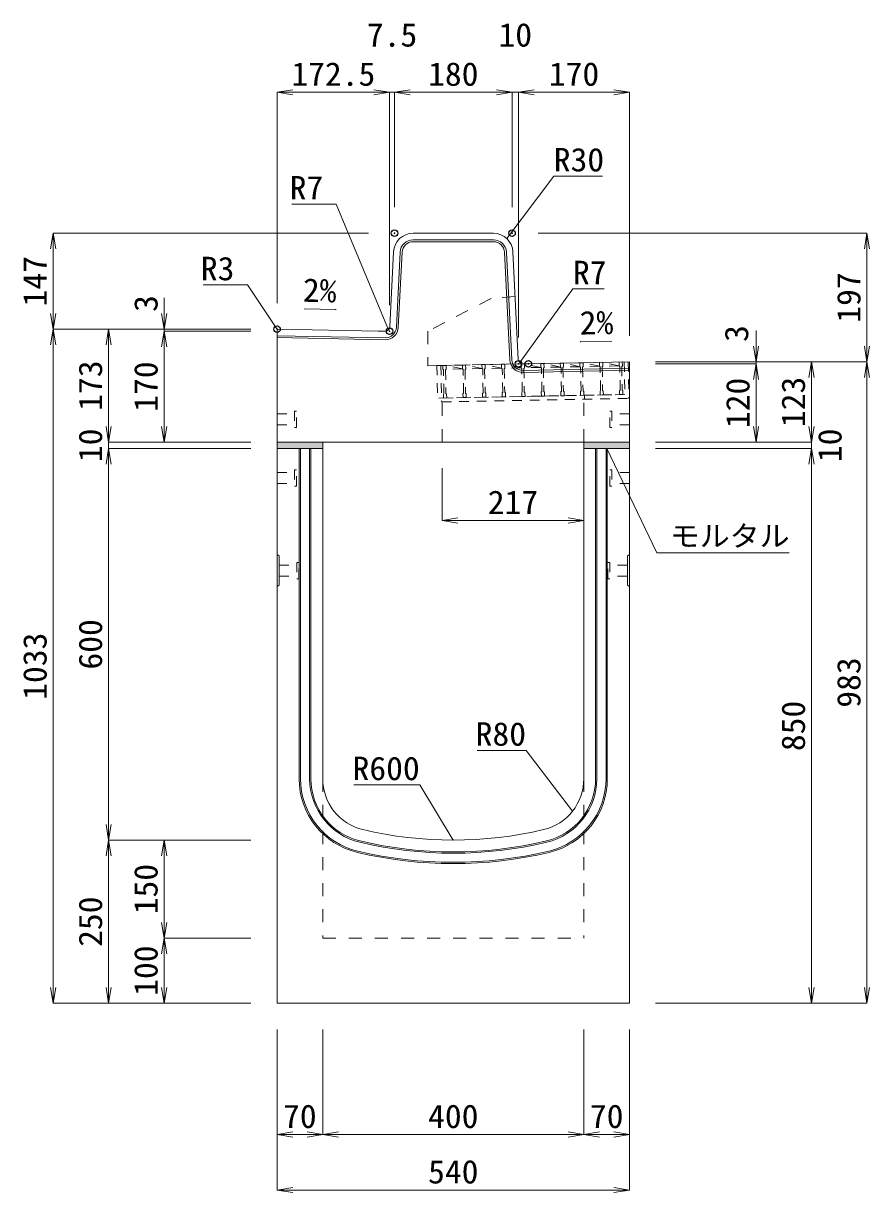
# Model space of a CAD drawing. Units: millimetres at full size. Extents: x -22536 to 51867, y -19720 to 38340.
# Drawn here: x -8493 to -7197, y 26418 to 28210 of the extents above; entities that cross this region are included whole.
import ezdxf
from ezdxf.enums import TextEntityAlignment as Align

# ---------------------------------------------------------------- set-up
doc = ezdxf.new("R2010")
doc.units = ezdxf.units.MM
doc.header["$LTSCALE"] = 20
doc.header["$PDMODE"] = 32
doc.header["$PDSIZE"] = 10
doc.linetypes.add('USER1', pattern=[2, 1, -1])
doc.linetypes.add('USER2', pattern=[1.35, 0.75, -0.6])
for name, color, linetype, lineweight in [('インサート', 3, 'USER2', 9), ('グレーチング', 7, 'USER2', 5), ('モルタル', 7, 'Continuous', 9), ('受枠', 3, 'USER2', 9), ('寸法線', 7, 'Continuous', 13), ('引出線', 4, 'Continuous', 13), ('本体', 2, 'Continuous', 13), ('目地', 132, 'Continuous', 5)]:
    doc.layers.add(name, color=color, linetype=linetype, lineweight=lineweight)
doc.layers.add('作業エリア', color=11, linetype='Continuous')
doc.styles.add('ＭＳ 明朝', font='')
doc.styles.get('ＭＳ 明朝').set_extended_font_data('MS Mincho')

# ---------------------------------------------------------------- blocks, each defined once
blk = doc.blocks.new('open_arrow')
at = {"color": 0, "linetype": 'Continuous', "lineweight": -2}
blk.add_lwpolyline([(7.5, 1.25), (0, 0), (7.5, -1.25)], dxfattribs=at)

msp = doc.modelspace()

# ---------------------------------------------------------------- hatches: boundary and pattern name
at = {"layer": 'モルタル'}
for points in [[(-8034.44, 27558.16), (-8034.44, 27568.16), (-8104.44, 27568.16), (-8104.44, 27558.16)], [(-7564.44, 27558.16), (-7564.44, 27568.16), (-7634.44, 27568.16), (-7634.44, 27558.16)]]:
    msp.add_hatch(color=256, dxfattribs=at).paths.add_polyline_path(points)

# ---------------------------------------------------------------- linework, layer by layer
at = {"layer": 'インサート'}
for p, q in [((-8104.44, 27611.66), (-8077.44, 27611.66)), ((-8104.44, 27611.66), (-8104.44, 27594.66)), ((-8074.44, 27615.66), (-8077.44, 27615.66)), ((-8077.44, 27615.66), (-8077.44, 27590.66)), ((-8074.44, 27590.66), (-8074.44, 27615.66)), ((-7594.44, 27615.66), (-7591.44, 27615.66)), ((-7594.44, 27590.66), (-7594.44, 27615.66)), ((-7591.44, 27615.66), (-7591.44, 27590.66)), ((-7564.44, 27611.66), (-7591.44, 27611.66)), ((-7564.44, 27611.66), (-7564.44, 27594.66)), ((-8104.44, 27594.66), (-8077.44, 27594.66)), ((-7564.44, 27594.66), (-7591.44, 27594.66)), ((-8077.44, 27590.66), (-8074.44, 27590.66)), ((-7591.44, 27590.66), (-7594.44, 27590.66)), ((-8104.44, 27521.66), (-8077.44, 27521.66)), ((-8104.44, 27521.66), (-8104.44, 27504.66)), ((-8074.44, 27525.66), (-8077.44, 27525.66)), ((-8077.44, 27525.66), (-8077.44, 27500.66)), ((-8074.44, 27500.66), (-8074.44, 27525.66)), ((-7594.44, 27525.66), (-7591.44, 27525.66)), ((-7594.44, 27500.66), (-7594.44, 27525.66)), ((-7591.44, 27525.66), (-7591.44, 27500.66)), ((-7564.44, 27521.66), (-7591.44, 27521.66)), ((-7564.44, 27521.66), (-7564.44, 27504.66)), ((-8104.44, 27504.66), (-8077.44, 27504.66)), ((-7564.44, 27504.66), (-7591.44, 27504.66)), ((-8077.44, 27500.66), (-8074.44, 27500.66)), ((-7591.44, 27500.66), (-7594.44, 27500.66)), ((-8101.24, 27379.66), (-8074.24, 27379.66)), ((-8101.24, 27379.66), (-8101.24, 27362.66)), ((-8071.24, 27383.66), (-8074.24, 27383.66)), ((-8074.24, 27383.66), (-8074.24, 27358.66)), ((-8071.24, 27358.66), (-8071.24, 27383.66)), ((-7597.64, 27383.66), (-7594.64, 27383.66)), ((-7597.64, 27358.66), (-7597.64, 27383.66)), ((-7594.64, 27383.66), (-7594.64, 27358.66)), ((-7567.64, 27379.66), (-7594.64, 27379.66)), ((-7567.64, 27379.66), (-7567.64, 27362.66)), ((-8101.24, 27362.66), (-8074.24, 27362.66)), ((-7567.64, 27362.66), (-7594.64, 27362.66)), ((-8074.24, 27358.66), (-8071.24, 27358.66)), ((-7594.64, 27358.66), (-7597.64, 27358.66))]:
    msp.add_line(p, q, dxfattribs=at)
at = {"layer": 'グレーチング'}
for p, q in [((-7850.47, 27685.63), (-7575.52, 27690.95)), ((-7820.36, 27680.21), (-7845.47, 27685.72)), ((-7790.36, 27680.79), (-7815.48, 27686.31)), ((-7760.37, 27681.37), (-7785.48, 27686.89)), ((-7730.38, 27681.95), (-7755.49, 27687.47)), ((-7700.38, 27682.53), (-7725.49, 27688.05)), ((-7670.39, 27683.11), (-7695.5, 27688.63)), ((-7670.39, 27683.11), (-7695.38, 27682.63)), ((-7640.39, 27683.69), (-7665.5, 27689.21)), ((-7640.39, 27683.69), (-7665.39, 27683.21)), ((-7610.4, 27684.27), (-7635.51, 27689.79)), ((-7610.4, 27684.27), (-7635.39, 27683.79)), ((-7580.4, 27684.85), (-7605.52, 27690.37)), ((-7580.4, 27684.85), (-7605.4, 27684.37)), ((-7820.36, 27680.21), (-7845.35, 27679.73)), ((-7790.36, 27680.79), (-7815.36, 27680.31)), ((-7760.37, 27681.37), (-7785.37, 27680.89)), ((-7730.38, 27681.95), (-7755.37, 27681.47)), ((-7700.38, 27682.53), (-7725.38, 27682.05)), ((-7849.5, 27635.64), (-7574.55, 27640.96))]:
    msp.add_line(p, q, dxfattribs=at)
for points in [[(-7850.47, 27685.63), (-7845.47, 27685.72), (-7845.35, 27679.73), (-7846.33, 27678.71), (-7845.64, 27642.71), (-7844.62, 27641.73), (-7844.5, 27635.73), (-7849.5, 27635.64), (-7849.62, 27641.64), (-7848.64, 27642.66), (-7849.33, 27678.65), (-7850.35, 27679.63)], [(-7815.64, 27643.29), (-7814.62, 27642.31), (-7814.51, 27636.31), (-7819.51, 27636.22), (-7819.62, 27642.22), (-7818.64, 27643.24), (-7819.34, 27679.23), (-7820.36, 27680.21), (-7820.47, 27686.21), (-7815.48, 27686.31), (-7815.36, 27680.31), (-7816.34, 27679.29)], [(-7785.65, 27643.87), (-7784.63, 27642.89), (-7784.51, 27636.9), (-7789.51, 27636.8), (-7789.63, 27642.8), (-7788.65, 27643.82), (-7789.35, 27679.81), (-7790.36, 27680.79), (-7790.48, 27686.79), (-7785.48, 27686.89), (-7785.37, 27680.89), (-7786.35, 27679.87)], [(-7755.65, 27644.45), (-7754.64, 27643.47), (-7754.52, 27637.48), (-7759.52, 27637.38), (-7759.63, 27643.38), (-7758.65, 27644.4), (-7759.35, 27680.39), (-7760.37, 27681.37), (-7760.49, 27687.37), (-7755.49, 27687.47), (-7755.37, 27681.47), (-7756.35, 27680.45)], [(-7725.66, 27645.04), (-7724.64, 27644.06), (-7724.52, 27638.06), (-7729.52, 27637.96), (-7729.64, 27643.96), (-7728.66, 27644.98), (-7729.36, 27680.97), (-7730.38, 27681.95), (-7730.49, 27687.95), (-7725.49, 27688.05), (-7725.38, 27682.05), (-7726.36, 27681.03)], [(-7698.67, 27645.56), (-7699.36, 27681.55), (-7700.38, 27682.53), (-7700.5, 27688.53), (-7695.5, 27688.63), (-7695.38, 27682.63), (-7696.36, 27681.61), (-7695.67, 27645.62), (-7694.65, 27644.64), (-7694.53, 27638.64), (-7699.53, 27638.54), (-7699.65, 27644.54)], [(-7668.67, 27646.14), (-7669.37, 27682.13), (-7670.39, 27683.11), (-7670.5, 27689.11), (-7665.5, 27689.21), (-7665.39, 27683.21), (-7666.37, 27682.19), (-7665.67, 27646.2), (-7664.65, 27645.22), (-7664.54, 27639.22), (-7669.54, 27639.12), (-7669.65, 27645.12)], [(-7635.39, 27683.79), (-7636.37, 27682.77), (-7635.68, 27646.78), (-7634.66, 27645.8), (-7634.54, 27639.8), (-7639.54, 27639.7), (-7639.66, 27645.7), (-7638.68, 27646.72), (-7639.37, 27682.71), (-7640.39, 27683.69), (-7640.51, 27689.69), (-7635.51, 27689.79)], [(-7605.4, 27684.37), (-7606.38, 27683.35), (-7605.68, 27647.36), (-7604.66, 27646.38), (-7604.55, 27640.38), (-7609.55, 27640.28), (-7609.66, 27646.28), (-7608.68, 27647.3), (-7609.38, 27683.29), (-7610.4, 27684.27), (-7610.51, 27690.27), (-7605.52, 27690.37)], [(-7579.55, 27640.86), (-7579.67, 27646.86), (-7578.69, 27647.88), (-7579.38, 27683.87), (-7580.4, 27684.85), (-7580.52, 27690.85), (-7575.52, 27690.95), (-7575.4, 27684.95), (-7576.38, 27683.93), (-7575.69, 27647.94), (-7574.67, 27646.96), (-7574.55, 27640.96)]]:
    msp.add_lwpolyline(points, close=True, dxfattribs=at)
at = {"layer": 'モルタル'}
for points in [[(-8104.44, 27568.16), (-8034.44, 27568.16), (-8034.44, 27558.16), (-8104.44, 27558.16)], [(-7634.44, 27568.16), (-7564.44, 27568.16), (-7564.44, 27558.16), (-7634.44, 27558.16)]]:
    msp.add_lwpolyline(points, close=True, dxfattribs=at)
at = {"layer": '作業エリア'}
for p in [(-7924.44, 27888.16), (-7744.44, 27888.16), (-8104.44, 27741.16), (-7931.94, 27738.16), (-7734.44, 27688.16), (-7719.44, 27688.16)]:
    msp.add_point(p, dxfattribs=at)
at = {"layer": '受枠'}
for p, q in [((-7859.47, 27685.45), (-7566.52, 27691.12)), ((-7859.47, 27685.45), (-7858.5, 27635.46)), ((-7853.47, 27685.57), (-7852.38, 27629.58)), ((-7572.52, 27691.01), (-7571.55, 27641.02)), ((-7566.52, 27691.12), (-7565.44, 27635.13)), ((-7571.55, 27641.02), (-7858.5, 27635.46)), ((-7852.38, 27629.58), (-7565.44, 27635.13))]:
    msp.add_line(p, q, dxfattribs=at)
at = {"layer": '受枠', "linetype": 'Continuous'}
msp.add_line((-7633.54, 27639.82), (-7633.43, 27633.82), dxfattribs=at)
at = {"layer": '寸法線'}
for p, q in [((-8104.44, 28104.19), (-7931.94, 28104.19)), ((-8104.44, 27781.16), (-8104.44, 28104.19)), ((-7979.94, 28104.19), (-7876.44, 28104.19)), ((-7931.94, 27778.16), (-7931.94, 28104.19)), ((-7931.94, 27778.16), (-7931.94, 28104.19)), ((-7924.44, 27928.16), (-7924.44, 28104.19)), ((-7924.44, 28104.19), (-7744.44, 28104.19)), ((-7924.44, 27928.16), (-7924.44, 28104.19)), ((-7792.44, 28104.19), (-7686.44, 28104.19)), ((-7744.44, 27928.16), (-7744.44, 28104.19)), ((-7744.44, 27928.16), (-7744.44, 28104.19)), ((-7734.44, 27728.16), (-7734.44, 28104.19)), ((-7734.44, 28104.19), (-7564.44, 28104.19)), ((-7734.44, 27728.16), (-7734.44, 28104.19)), ((-7564.44, 27731.16), (-7564.44, 28104.19)), ((-8447.38, 27888.16), (-8447.38, 27741.16)), ((-7964.44, 27888.16), (-8447.38, 27888.16)), ((-7704.44, 27888.16), (-7200.66, 27888.16)), ((-7200.66, 27888.16), (-7200.66, 27691.16)), ((-8277.38, 27789.16), (-8277.38, 27690.16)), ((-8144.44, 27741.16), (-8447.38, 27741.16)), ((-8447.38, 26708.16), (-8447.38, 27741.16)), ((-8144.44, 27741.16), (-8447.38, 27741.16)), ((-8362.38, 27741.16), (-8362.38, 27568.16)), ((-8144.44, 27741.16), (-8362.38, 27741.16)), ((-8144.44, 27741.16), (-8277.38, 27741.16)), ((-8144.44, 27738.16), (-8277.38, 27738.16)), ((-8277.38, 27738.16), (-8277.38, 27568.16)), ((-8144.44, 27738.16), (-8277.38, 27738.16)), ((-7370.66, 27739.16), (-7370.66, 27640.16)), ((-7524.44, 27691.16), (-7370.66, 27691.16)), ((-7524.44, 27691.16), (-7285.66, 27691.16)), ((-7524.44, 27691.16), (-7200.66, 27691.16)), ((-7524.44, 27691.16), (-7200.66, 27691.16)), ((-7524.44, 27688.16), (-7370.66, 27688.16)), ((-7524.44, 27688.16), (-7370.66, 27688.16)), ((-7370.66, 27688.16), (-7370.66, 27568.16)), ((-7285.66, 27691.16), (-7285.66, 27568.16)), ((-7200.66, 27691.16), (-7200.66, 26708.16)), ((-8362.38, 27616.16), (-8362.38, 27510.16)), ((-7285.66, 27616.16), (-7285.66, 27510.16)), ((-8144.44, 27568.16), (-8362.38, 27568.16)), ((-8144.44, 27568.16), (-8362.38, 27568.16)), ((-8144.44, 27558.16), (-8362.38, 27558.16)), ((-8362.38, 27558.16), (-8362.38, 26958.16)), ((-8144.44, 27558.16), (-8362.38, 27558.16)), ((-8144.44, 27568.16), (-8277.38, 27568.16)), ((-7524.44, 27568.16), (-7370.66, 27568.16)), ((-7524.44, 27568.16), (-7285.66, 27568.16)), ((-7524.44, 27568.16), (-7285.66, 27568.16)), ((-7524.44, 27558.16), (-7285.66, 27558.16)), ((-7524.44, 27558.16), (-7285.66, 27558.16)), ((-7285.66, 27558.16), (-7285.66, 26708.16)), ((-7851.44, 27528.16), (-7851.44, 27447.94)), ((-7851.44, 27447.94), (-7634.44, 27447.94)), ((-8144.44, 26958.16), (-8362.38, 26958.16)), ((-8362.38, 26708.16), (-8362.38, 26958.16)), ((-8144.44, 26958.16), (-8362.38, 26958.16)), ((-8277.38, 26958.16), (-8277.38, 26808.16)), ((-8144.44, 26958.16), (-8277.38, 26958.16)), ((-8144.44, 26808.16), (-8277.38, 26808.16)), ((-8277.38, 26808.16), (-8277.38, 26708.16)), ((-8144.44, 26808.16), (-8277.38, 26808.16)), ((-8144.44, 26708.16), (-8447.38, 26708.16)), ((-8144.44, 26708.16), (-8362.38, 26708.16)), ((-8144.44, 26708.16), (-8277.38, 26708.16)), ((-7524.44, 26708.16), (-7285.66, 26708.16)), ((-7524.44, 26708.16), (-7200.66, 26708.16)), ((-8104.44, 26668.16), (-8104.44, 26507.01)), ((-8104.44, 26668.16), (-8104.44, 26422.01)), ((-8034.44, 26668.16), (-8034.44, 26507.01)), ((-8034.44, 26668.16), (-8034.44, 26507.01)), ((-7634.44, 26668.16), (-7634.44, 26507.01)), ((-7634.44, 26668.16), (-7634.44, 26507.01)), ((-7564.44, 26668.16), (-7564.44, 26507.01)), ((-7564.44, 26668.16), (-7564.44, 26422.01)), ((-8104.44, 26507.01), (-8034.44, 26507.01)), ((-8034.44, 26507.01), (-7634.44, 26507.01)), ((-7634.44, 26507.01), (-7564.44, 26507.01)), ((-8104.44, 26422.01), (-7564.44, 26422.01))]:
    msp.add_line(p, q, dxfattribs=at)
at = {"layer": '引出線'}
for points in [[(-7752.3, 27879.9), (-7680.54, 27975.75), (-7605.86, 27975.75)], [(-7933.77, 27740.09), (-8013.6, 27932.72), (-8081.53, 27932.72)], [(-8103.54, 27740.25), (-8149.71, 27808.92), (-8217.43, 27808.92)], [(-7732.6, 27690.09), (-7651.09, 27802.84), (-7603.16, 27802.84)], [(-8013.9, 27771.33), (-8062.64, 27772.3), (-8013.89, 27771.33)], [(-7640.18, 27721.97), (-7591.47, 27722.94), (-7640.22, 27721.96)], [(-7599.44, 27558.16), (-7522.73, 27398.39), (-7319.69, 27398.39)], [(-7651.68, 27002.59), (-7722.94, 27095.69), (-7797.61, 27095.69)], [(-7834.44, 26958.16), (-7885.8, 27042.91), (-7986.81, 27042.91)]]:
    msp.add_lwpolyline(points, dxfattribs=at)
at = {"layer": '本体'}
for p, q in [((-7895.9, 27888.16), (-7772.98, 27888.16)), ((-7931.61, 27744.81), (-7925.86, 27859.66)), ((-7734.77, 27694.81), (-7743.01, 27859.66)), ((-8104.44, 27738.11), (-8104.44, 27568.16)), ((-7949.44, 27738.16), (-8101.38, 27741.1)), ((-7949.44, 27738.16), (-7938.6, 27738.16)), ((-7719.44, 27688.16), (-7727.78, 27688.16)), ((-7719.44, 27688.16), (-7564.44, 27691.16)), ((-7564.44, 27568.16), (-7564.44, 27691.16)), ((-7564.44, 27568.16), (-8104.44, 27568.16)), ((-8104.44, 27558.16), (-8104.44, 26708.16)), ((-8034.44, 27558.16), (-8104.44, 27558.16)), ((-8034.44, 27558.16), (-8034.44, 27052.2)), ((-7634.44, 27052.2), (-7634.44, 27558.16)), ((-7564.44, 27558.16), (-7634.44, 27558.16)), ((-7564.44, 26708.16), (-7564.44, 27558.16)), ((-8104.44, 26708.16), (-7564.44, 26708.16))]:
    msp.add_line(p, q, dxfattribs=at)
at = {"layer": '本体', "linetype": 'USER1'}
for p, q in [((-7739.59, 27791.16), (-7776.44, 27788.16)), ((-7776.44, 27788.16), (-7873.44, 27738.16)), ((-7873.44, 27738.16), (-7873.44, 27685.18)), ((-7873.44, 27685.18), (-7719.44, 27688.16)), ((-7851.44, 27568.16), (-7851.44, 27635.6)), ((-7634.44, 27568.16), (-7634.44, 27639.8))]:
    msp.add_line(p, q, dxfattribs=at)
at = {"layer": '本体', "lineweight": 9}
for p, q in [((-8104.44, 27395.66), (-8101.24, 27393.66)), ((-8101.24, 27393.66), (-8101.24, 27348.66)), ((-7564.44, 27395.66), (-7567.64, 27393.66)), ((-7567.64, 27393.66), (-7567.64, 27348.66)), ((-8101.24, 27348.66), (-8104.44, 27346.66)), ((-7567.64, 27348.66), (-7564.44, 27346.66))]:
    msp.add_line(p, q, dxfattribs=at)
at = {"layer": '本体', "linetype": 'USER1', "lineweight": 15}
for p, q in [((-8034.44, 27052.2), (-8034.44, 26808.16)), ((-7634.44, 27052.2), (-7634.44, 26808.16)), ((-8034.44, 26808.16), (-7634.44, 26808.16))]:
    msp.add_line(p, q, dxfattribs=at)
at = {"layer": '本体'}
for centre, radius, start, end in [((-7895.9, 27858.16), 30, 90, 177.13759), ((-7772.98, 27858.16), 30, 2.86241, 90), ((-8101.44, 27738.11), 3, 88.89119, 180), ((-7938.6, 27745.16), 7, 270, 357.13759), ((-7727.78, 27695.16), 7, 182.86241, 270), ((-7954.44, 27052.2), 80, 180, 256.65764), ((-7714.44, 27052.2), 80, 283.34236, 0), ((-7834.44, 27558.16), 600, 256.65764, 283.34236)]:
    msp.add_arc(centre, radius, start, end, dxfattribs=at)
at = {"layer": '目地'}
for p, q in [((-7772.98, 27878.16), (-7895.9, 27878.16)), ((-7772.98, 27875.16), (-7895.9, 27875.16)), ((-7915.88, 27859.16), (-7921.63, 27744.11)), ((-7912.88, 27859.01), (-7918.63, 27743.96)), ((-7747.75, 27694.01), (-7756, 27859.01)), ((-7744.75, 27694.16), (-7753, 27859.16)), ((-7938.94, 27727.96), (-8104.44, 27731.16)), ((-7938.99, 27724.96), (-8104.44, 27728.16)), ((-7564.44, 27681.16), (-7727.44, 27678.01)), ((-7564.44, 27678.16), (-7727.38, 27675.01)), ((-8070.44, 27558.16), (-8070.44, 27052.2)), ((-8068.44, 27558.16), (-8068.44, 27052.2)), ((-8054.44, 27558.16), (-8054.44, 27052.2)), ((-8052.44, 27558.16), (-8052.44, 27052.2)), ((-7616.44, 27052.2), (-7616.44, 27558.16)), ((-7614.44, 27052.2), (-7614.44, 27558.16)), ((-7600.44, 27052.2), (-7600.44, 27558.16)), ((-7598.44, 27052.2), (-7598.44, 27558.16))]:
    msp.add_line(p, q, dxfattribs=at)
for centre, radius, start, end in [((-7895.9, 27858.16), 20, 90, 177.13759), ((-7895.9, 27858.16), 17, 90, 177.13759), ((-7772.98, 27858.16), 20, 2.86241, 90), ((-7772.98, 27858.16), 17, 2.86241, 90), ((-7938.61, 27744.96), 20, 268.89119, 357.13759), ((-7938.61, 27744.96), 17, 268.89119, 357.13759), ((-7727.77, 27695), 20, 182.86241, 271.10881), ((-7727.77, 27695), 17, 182.86241, 271.10881), ((-7954.44, 27052.2), 116, 180, 256.65764), ((-7954.44, 27052.2), 114, 180, 256.65764), ((-7954.44, 27052.2), 100, 180, 256.65764), ((-7954.44, 27052.2), 98, 180, 256.65764), ((-7714.44, 27052.2), 98, 283.34236, 0), ((-7714.44, 27052.2), 100, 283.34236, 0), ((-7714.44, 27052.2), 114, 283.34236, 0), ((-7714.44, 27052.2), 116, 283.34236, 0), ((-7834.44, 27558.16), 620, 256.65764, 283.34236), ((-7834.44, 27558.16), 618, 256.65764, 283.34236), ((-7834.44, 27558.16), 636, 256.65764, 283.34236), ((-7834.44, 27558.16), 634, 256.65764, 283.34236)]:
    msp.add_arc(centre, radius, start, end, dxfattribs=at)

# ---------------------------------------------------------------- block references
at = {"layer": '寸法線', "xscale": 3.2, "yscale": 3.2}
for p in [(-8104.44, 28104.19), (-7924.44, 28104.19), (-7924.44, 28104.19), (-7734.44, 28104.19), (-7734.44, 28104.19), (-7851.44, 27447.94), (-8104.44, 26507.01), (-8034.44, 26507.01), (-7634.44, 26507.01), (-8104.44, 26422.01)]:
    msp.add_blockref('open_arrow', p, dxfattribs=at)
for p, rotation in [((-7931.94, 28104.19), 180), ((-7931.94, 28104.19), 180), ((-7744.44, 28104.19), 180), ((-7744.44, 28104.19), 180), ((-7564.44, 28104.19), 180), ((-8447.38, 27888.16), 270), ((-7200.66, 27888.16), 270), ((-8447.38, 27741.16), 90), ((-8277.38, 27741.16), 90), ((-8447.38, 27741.16), 270), ((-8362.38, 27741.16), 270), ((-8277.38, 27738.16), 270), ((-8277.38, 27738.16), 270), ((-7370.66, 27691.16), 90), ((-7200.66, 27691.16), 90), ((-7370.66, 27688.16), 270), ((-7370.66, 27688.16), 270), ((-7285.66, 27691.16), 270), ((-7200.66, 27691.16), 270), ((-8362.38, 27568.16), 90), ((-8362.38, 27568.16), 90), ((-8277.38, 27568.16), 90), ((-7370.66, 27568.16), 90), ((-7285.66, 27568.16), 90), ((-7285.66, 27568.16), 90), ((-8362.38, 27558.16), 270), ((-8362.38, 27558.16), 270), ((-7285.66, 27558.16), 270), ((-7285.66, 27558.16), 270), ((-7634.44, 27447.94), 180), ((-8362.38, 26958.16), 90), ((-8362.38, 26958.16), 270), ((-8277.38, 26958.16), 270), ((-8277.38, 26808.16), 90), ((-8277.38, 26808.16), 270), ((-8447.38, 26708.16), 90), ((-8362.38, 26708.16), 90), ((-8277.38, 26708.16), 90), ((-7285.66, 26708.16), 90), ((-7200.66, 26708.16), 90), ((-8034.44, 26507.01), 180), ((-7634.44, 26507.01), 180), ((-7564.44, 26507.01), 180), ((-7564.44, 26422.01), 180)]:
    msp.add_blockref('open_arrow', p, dxfattribs=dict(at, rotation=rotation))
at = {"layer": '引出線'}
for p, xscale, yscale, rotation in [((-7752.3, 27879.9), 0.16, 0.16, 53.2), ((-8013.9, 27771.33), 0.16, 0.16, 178.9), ((-8103.54, 27740.25), 0.16, 0.16, 123.9), ((-7933.77, 27740.09), 0.16, 0.16, 112.5), ((-7640.18, 27721.97), 0.16, 0.16, 1.1), ((-7732.6, 27690.09), 0.16, 0.16, 54.1), ((-7599.44, 27558.16), 0.16, 0.16, 295.6), ((-7651.68, 27002.59), 0.133, 0.133, 127.4), ((-7834.44, 26958.16), 0.133, 0.133, 121.2)]:
    msp.add_blockref('open_arrow', p, dxfattribs=dict(at, xscale=xscale, yscale=yscale, rotation=rotation))

# ---------------------------------------------------------------- texts
at = {"layer": '寸法線', "style": 'ＭＳ 明朝', "width": 1.05}
for s, p in [('7.5', (-7928.19, 28192.19)), ('10', (-7739.44, 28192.19)), ('172.5', (-8018.19, 28132.19)), ('180', (-7834.44, 28132.19)), ('170', (-7649.44, 28132.19)), ('217', (-7742.94, 27475.94)), ('70', (-8069.44, 26535.01)), ('400', (-7834.44, 26535.01)), ('70', (-7599.44, 26535.01)), ('540', (-7834.44, 26450.01))]:
    msp.add_text(s, height=36.03, dxfattribs=at).set_placement(p, align=Align.MIDDLE_CENTER)
for s, p in [('147', (-8475.38, 27814.66)), ('197', (-7228.66, 27789.66)), ('3', (-8305.38, 27780.5)), ('3', (-7400.66, 27734.5)), ('173', (-8390.38, 27654.66)), ('170', (-8305.38, 27653.16)), ('123', (-7313.66, 27629.66)), ('120', (-7398.66, 27628.16)), ('10', (-8390.38, 27563.16)), ('10', (-7257.66, 27563.16)), ('600', (-8390.38, 27258.16)), ('1033', (-8475.38, 27224.66)), ('983', (-7228.66, 27199.66)), ('850', (-7313.66, 27133.16)), ('150', (-8305.38, 26883.16)), ('250', (-8390.38, 26833.16)), ('100', (-8305.38, 26758.16))]:
    msp.add_text(s, height=36.03, rotation=90, dxfattribs=at).set_placement(p, align=Align.MIDDLE_CENTER)
at = {"layer": '引出線', "style": 'ＭＳ 明朝', "width": 1.05}
for s, height, p in [('R30', 36.03, (-7680.54, 28018.95)), ('R7', 36.03, (-7651.09, 27846.04)), ('モルタル', 32.02, (-7502.73, 27440.27))]:
    msp.add_text(s, height=height, dxfattribs=at).set_placement(p, align=Align.TOP_LEFT)
for s, p in [('R7', (-8033.6, 27975.92)), ('R3', (-8169.71, 27852.12)), ('R80', (-7722.94, 27138.89)), ('R600', (-7885.8, 27086.11))]:
    msp.add_text(s, height=36.03, dxfattribs=at).set_placement(p, align=Align.TOP_RIGHT)
msp.add_text('2%', height=36.03, rotation=358.854, dxfattribs=at).set_placement((-8012.96, 27818.22), align=Align.TOP_RIGHT)
msp.add_text('2%', height=36.03, rotation=1.146, dxfattribs=at).set_placement((-7641.15, 27768.86), align=Align.TOP_LEFT)

doc.saveas('drawing.dxf')
